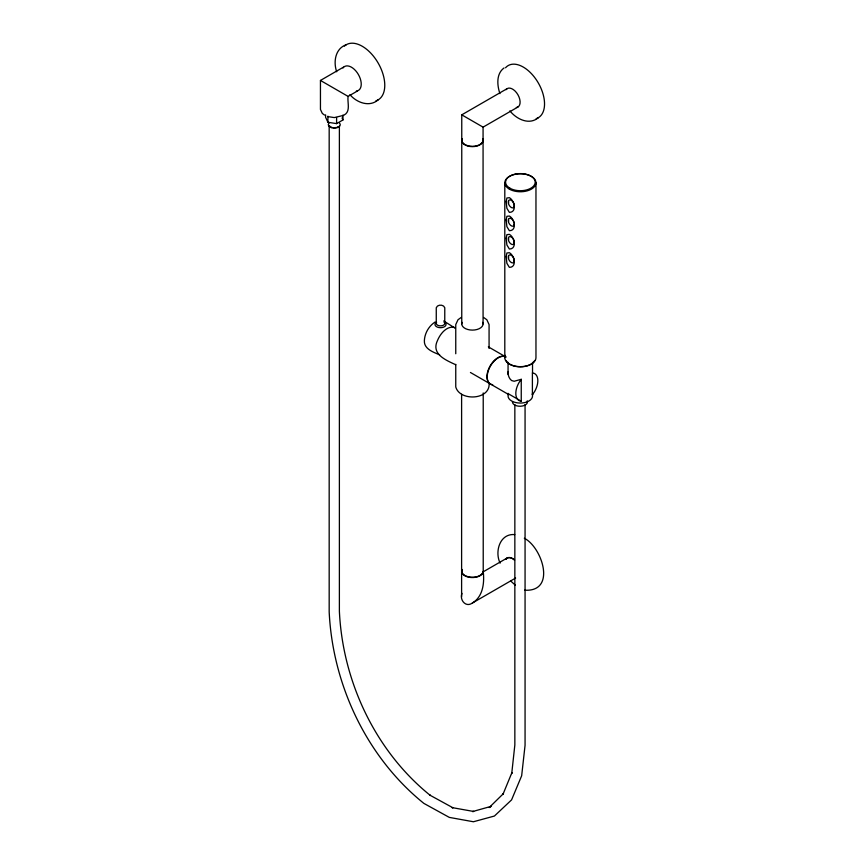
<?xml version="1.0" encoding="UTF-8"?>
<svg xmlns="http://www.w3.org/2000/svg" width="865" height="865" viewBox="0 0 865 865"><rect width="100%" height="100%" fill="white"/><g stroke="black" fill="none" stroke-linecap="round" stroke-linejoin="round"><path stroke-width="1.3" d="M444.761 323.423L444.783 307.767C443.734 304.242 437.312 304.242 436.263 307.767L436.263 323.423M514.199 204.356L513.994 203.664A4.401 2.541 60 0 0 508.609 200.55L508.404 203.437M514.199 222.694L513.994 222.002A4.401 2.541 60 0 0 508.609 218.888L508.404 221.775M514.199 241.021L513.994 240.329A4.401 2.541 60 0 0 508.609 237.226L508.404 240.113M514.199 261.814L513.994 258.667A4.401 2.541 60 0 0 508.609 255.564L508.404 258.451M514.199 206.8L514.318 205.643M514.199 225.138L514.318 223.981M514.199 243.476L514.318 242.308M515.637 578.047L472.409 603.002C465.824 607.922 459.315 599.899 461.975 593.325M514.416 205.697L513.994 207.254A4.401 2.541 60 0 1 508.609 204.14L508.382 201.058M514.416 224.035L513.994 225.592A4.401 2.541 60 0 1 508.609 222.478L508.382 219.396M508.198 371.647C507.809 374.913 508.966 378.535 511.648 380.568L514.178 381.249L521.249 379.313L521.249 401.23L519.032 400.538A15.581 8.996 -60 0 1 519.032 382.557L521.249 379.313M532.397 394.786L532.397 372.88L534.613 373.561A15.581 8.996 -60 0 1 534.613 391.553L532.397 394.786L532.526 393.759M508.382 237.734L508.609 240.816A4.401 2.541 60 0 0 513.994 243.93L514.307 241.378M508.382 256.072L508.609 259.154A4.401 2.541 60 0 0 513.994 262.257L514.307 259.716M504.057 67.957C496.067 73.752 497.094 85.332 499.916 93.615M436.598 322.234L435.722 322.904A5.525 3.19 0 0 0 437.344 327.111A5.525 3.19 0 0 0 444.751 326.548A5.525 3.19 0 0 0 444.426 322.245M344.054 115.077C350.995 111.488 347.135 102.438 348.098 96.404L320.45 80.445L320.45 109.433L322.31 113.423L324.505 115.077M435.127 321.996C428.867 326.019 424.726 333.198 424.369 340.615C423.828 348.995 433.343 352.174 439.636 354.812M472.409 603.002C483.2 596.515 484.519 582.642 483.221 571.322A10.802 6.239 0 0 1 471.003 577.506A10.802 6.239 0 0 1 461.975 569.711M346.335 44.688C335.274 48.472 333.176 61.912 336.701 71.784M320.45 80.445L343.502 67.135M348.098 96.404L357.321 91.074M325.597 114.818L325.597 117.262L327.921 122.279L336.604 123.619L342.962 119.954L342.962 115.056M378.178 99.843C369.387 107.563 356.596 102.546 349.903 94.642M461.759 140.195L461.759 114.84L507.258 88.576M461.759 114.84L483.07 127.144L517.908 107.033M538.311 117.716C529.066 125.544 516.362 119.013 509.874 110.861M508.198 393.672L521.249 401.23L520.298 400.819M482.843 572.035L507.171 557.99M461.175 317.466L457.996 319.758L455.758 324.57L455.758 353.763M343.513 115.38L334.279 117.586L327.749 116.58M514.74 534.592C499.797 533.262 494.499 551.74 500.121 563.158M524.568 590.2C556.801 592.201 542.258 547.329 524.32 538.246M455.368 327.684C447.173 325.013 440.35 333.631 437.56 340.356C430.943 353.926 445.302 359.916 455.747 364.738M483.654 317.466L486.833 319.758L489.071 324.57L489.071 348.454M443.723 320.958L455.044 328.127M488.336 346.843L505.755 356.899A15.581 8.996 -60 0 0 490.174 365.884A15.581 8.996 -60 0 0 490.174 383.876L470.43 372.48M490.433 384.028L508.901 394.689M515.399 585.248L510.793 581.085M342.032 117.943L342.962 119.954M535.965 182.764L535.965 357.667A15.581 8.996 0 0 1 518.351 366.587A15.581 8.996 0 0 1 505.333 355.342M532.526 362.37L532.526 373.129M532.526 393.305L532.526 395.997A12.229 7.061 0 0 1 520.298 403.058A12.229 7.061 0 0 1 508.058 395.997L508.058 393.305M525.066 404.615L525.066 745.284L521.66 775.775L511.572 799.887L494.412 816.041L473.414 821.75L449.303 817.393L423.904 803.412C366.684 757.318 332.625 684.777 329.176 611.804L329.176 126.204M514.848 404.625L514.848 744.938L511.734 773.537L511.929 772.586L502.911 794.502L503.473 793.562L489.19 807.564L491.115 806.353L472.55 811.575L473.663 811.467L451.984 807.586L452.99 807.802L429.613 795L430.327 795.454C375.324 751.144 342.637 681.371 339.383 611.22L339.383 125.944M508.058 362.37L508.058 374.469M504.803 182.764L504.803 357.667M489.071 382.968C490.812 400.095 459.769 401.62 455.758 386.947L455.758 364.381M483.221 392.959L483.221 571.019A10.802 6.239 0 0 1 471.003 577.204A10.802 6.239 0 0 1 461.975 569.408M483.07 127.144L483.07 140.195M483.07 140.498L483.07 323.964M461.759 140.498L461.759 323.964M461.607 394.299L461.607 571.019M461.607 571.322L461.607 596.764M336.604 117.51L336.604 123.619M327.921 116.159L327.921 122.279M444.188 322.191A4.249 2.454 0 0 1 441.064 325.856A4.249 2.454 0 0 1 436.414 322.786M527.218 400.852A7.493 4.325 0 0 1 526.407 404.128L525.196 405.015A7.493 4.325 0 0 1 517.011 405.901A7.493 4.325 0 0 1 512.469 401.879M534.7 360.489A14.824 8.563 0 0 1 520.384 366.836A14.824 8.563 0 0 1 506.068 360.489M344.389 46.126A31.843 18.381 60 0 1 378.178 63.08A31.843 18.381 60 0 1 375.961 100.805M343.005 67.967A13.818 7.98 60 0 1 358.38 74.509A13.818 7.98 60 0 1 356.358 91.084M492.715 384.73A15.581 8.996 -60 0 1 489.482 367.841A15.581 8.996 -60 0 1 506.014 357.05M482.702 322.364A10.65 6.152 0 0 1 472.409 330.106A10.65 6.152 0 0 1 462.126 322.364M482.702 138.908A10.65 6.152 0 0 1 472.409 146.65A10.65 6.152 0 0 1 462.126 138.908M506.057 89.69A10.65 6.152 60 0 1 517.908 94.728A10.65 6.152 60 0 1 516.351 107.509M482.702 138.605A10.65 6.152 0 0 1 472.409 146.336A10.65 6.152 0 0 1 462.126 138.605M505.549 67.762A30.102 17.386 60 0 1 537.803 82.099A30.102 17.386 60 0 1 536.214 118.624M506.057 559.223A10.65 6.152 60 0 1 514.534 560.066M505.96 559.114A10.802 6.239 60 0 1 514.545 559.958M338.042 126.723A5.114 2.952 0 0 1 337.026 127.209M335.815 127.533A5.114 2.952 0 0 1 333.166 127.609M331.911 127.339A5.114 2.952 0 0 1 330.819 126.895M329.965 126.312A5.114 2.952 0 0 1 329.403 125.609M339.469 122.992A5.99 3.46 0 0 1 334.279 128.182A5.99 3.46 0 0 1 329.089 122.992M506.176 201.631L506.89 208.303L509.366 212.358C517.27 212.401 514.459 200.323 509.366 197.685L506.89 197.988L506.176 201.631M506.176 219.97L506.89 226.641L509.366 230.696C517.27 230.739 514.459 218.661 509.366 216.023L506.89 216.326L506.176 219.97M506.176 238.308L506.89 244.968L509.366 249.023C517.259 249.044 514.47 237.042 509.366 234.361L506.89 234.664L506.176 238.308M506.176 256.646L506.89 263.306L509.366 267.361C517.27 267.415 514.459 255.337 509.366 252.699L506.89 252.991L506.176 256.646M509.366 189.121A15.581 8.996 0 0 0 535.435 185.099A15.581 8.996 0 0 0 516.351 174.081A15.581 8.996 0 0 0 509.366 189.121M509.896 188.202A14.824 8.563 0 0 0 534.7 184.375A14.824 8.563 0 0 0 516.546 173.887A14.824 8.563 0 0 0 509.896 188.202"/></g></svg>
